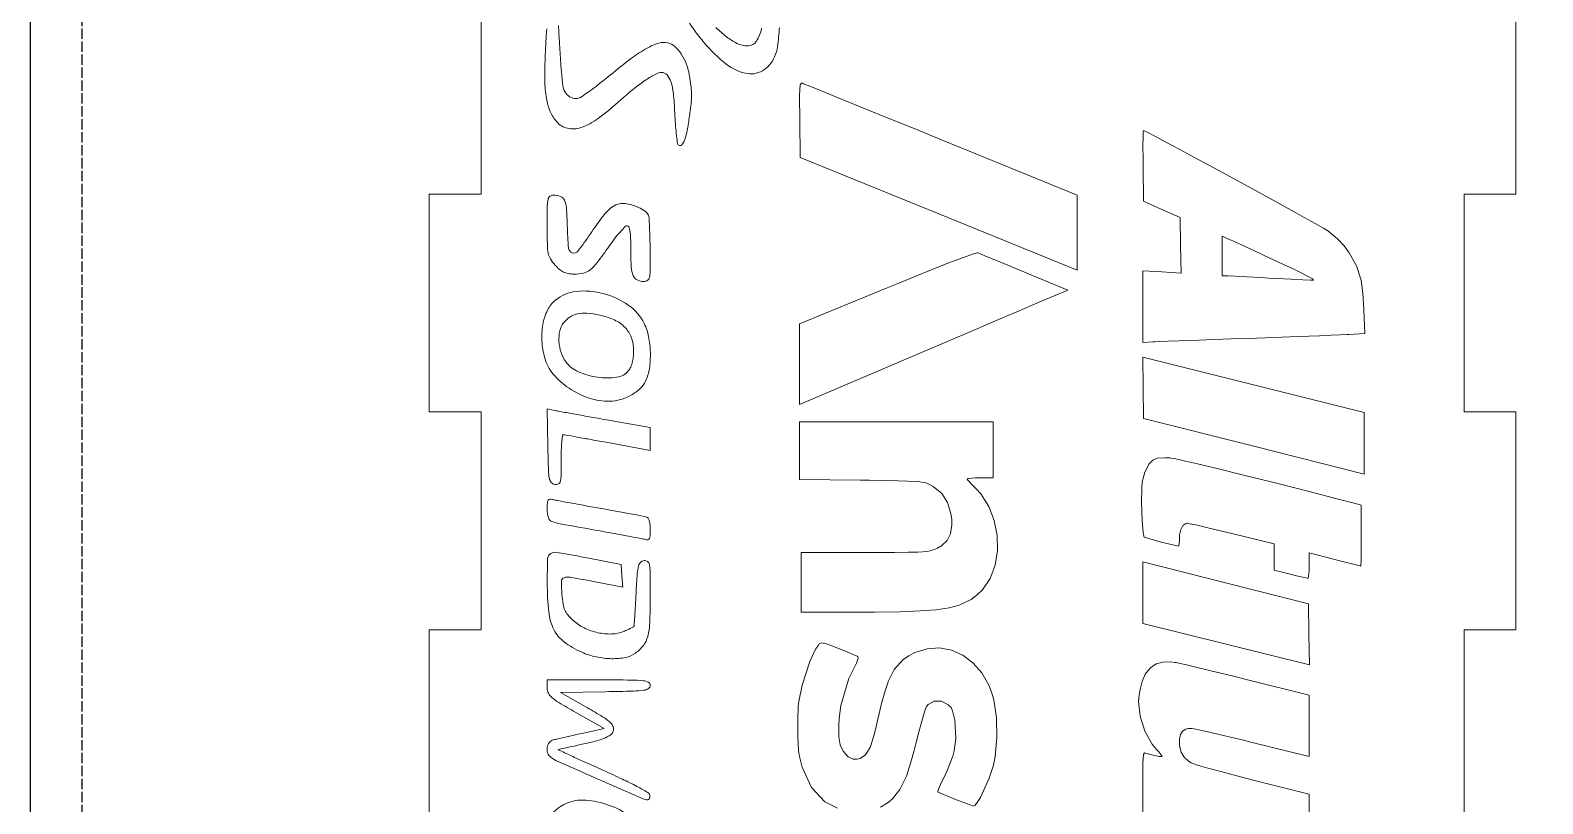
# Model space of a CAD drawing. Header units: millimetres. Extents: x 0 to 610, y 0 to 514.
# Drawn here: x 0 to 87.7, y 134.6 to 179.4 of the extents above; entities that cross this region are included whole.
import ezdxf

# ---------------------------------------------------------------- set-up
doc = ezdxf.new("R2010")
doc.units = ezdxf.units.MM
doc.header["$LTSCALE"] = 0.05
doc.linetypes.add('Dotted', pattern=[15, 12, -3])
doc.layers.get('0').update_dxf_attribs({"plot": 0})
doc.layers.add('CUT', color=1, linetype='Continuous', lineweight=0)
doc.layers.add('ETCH', color=5, linetype='Continuous', lineweight=0)

# ---------------------------------------------------------------- blocks, each defined once
blk = doc.blocks.new('left_outer')
for points in [[(-25.263, 60), (-37.895, 60), (-37.895, 63), (-50.526, 63), (-50.526, 60), (-63.158, 60), (-63.158, 63), (-75.789, 63)], [(-75.789, 3), (-63.158, 3), (-63.158, 0), (-50.526, 0), (-50.526, 3), (-37.895, 3), (-37.895, 0), (-25.263, 0)]]:
    blk.add_lwpolyline(points)
blk = doc.blocks.new('ImageToStl.com_altium')
for p, q in [((100.976898, 147.284689), (109.521621, 148.509109)), ((109.521621, 148.509109), (116.329339, 148.984718)), ((116.329339, 148.984718), (120.144332, 149.144607)), ((120.144332, 149.144607), (135.788663, 149.688962)), ((135.788663, 149.688962), (136.408536, 139.300492)), ((169.365773, 76.891703), (187.488865, 149.412022)), ((187.488865, 149.412022), (207.653295, 149.412022)), ((207.653295, 149.412022), (227.817726, 149.412022)), ((227.817726, 149.412022), (209.644111, 77.162022)), ((78.516399, 136.143561), (83.027676, 139.478141)), ((83.027676, 139.478141), (91.606736, 144.358243)), ((91.606736, 144.358243), (100.976898, 147.284689)), ((136.408536, 139.300492), (136.481897, 137.954309)), ((244.134235, 132.234629), (247.100618, 143.662022)), ((247.100618, 143.662022), (248.077088, 147.412022)), ((248.077088, 147.412022), (268.038544, 147.412022)), ((268.038544, 147.412022), (272.04838, 147.405147)), ((272.04838, 147.405147), (279.179142, 147.354295)), ((279.179142, 147.354295), (284.578872, 147.263181)), ((286.088444, 139.432735), (284.543146, 133.429354)), ((284.578872, 147.263181), (287.592584, 147.142859)), ((287.258612, 144.031368), (286.088444, 139.432735)), ((287.911709, 146.66744), (287.258612, 144.031368)), ((287.592584, 147.142859), (288, 147.075198)), ((288, 147.075198), (287.911709, 146.66744)), ((69.394659, 126.715544), (73.781153, 131.767181)), ((73.781153, 131.767181), (78.516399, 136.143561)), ((136.481897, 137.954309), (136.681255, 133.714056)), ((136.681255, 133.714056), (136.941945, 127.635157)), ((238.440838, 110.097202), (244.134235, 132.234629)), ((283.67418, 130.075198), (279.34836, 113.412022)), ((284.543146, 133.429354), (283.67418, 130.075198)), ((63.903258, 117.309684), (66.967765, 122.694296)), ((66.967765, 122.694296), (68.904938, 125.970795)), ((68.904938, 125.970795), (69.394659, 126.715544)), ((136.941945, 127.635157), (137.253348, 119.987858)), ((137.253348, 119.987858), (137.792312, 106.167321)), ((55.110513, 101.534009), (59.890984, 110.146432)), ((59.890984, 110.146432), (63.903258, 117.309684)), ((97.754378, 111.44066), (95.906108, 107.741901)), ((99.131504, 114.005073), (97.754378, 111.44066)), ((100.088236, 115.529649), (99.131504, 114.005073)), ((100.846121, 116.073559), (100.088236, 115.529649)), ((100.322121, 101.464512), (100.719481, 109.173985)), ((100.719481, 109.173985), (100.942685, 114.198692)), ((100.973917, 115.412022), (100.846121, 116.073559)), ((100.942685, 114.198692), (100.973917, 115.412022)), ((233.16955, 89.335109), (238.440838, 110.097202)), ((279.34836, 113.412022), (287.67418, 113.412022)), ((287.67418, 113.412022), (291.104652, 113.33887)), ((291.104652, 113.33887), (294.696635, 112.982165)), ((295.55038, 110.012143), (294.395204, 105.028023)), ((294.696635, 112.982165), (295.849291, 112.605228)), ((295.946456, 111.960902), (295.55038, 110.012143)), ((295.849291, 112.605228), (296, 112.381581)), ((296, 112.381581), (295.946456, 111.960902)), ((298.971122, 58.662022), (312.705575, 112.912022)), ((312.705575, 112.912022), (332.730995, 113.18234)), ((332.730995, 113.18234), (352.756416, 113.452657)), ((352.756416, 113.452657), (339.135601, 58.93234)), ((362.200101, 72.162022), (372.475597, 113.412022)), ((372.475597, 113.412022), (392.610198, 113.412022)), ((392.610198, 113.412022), (412.744798, 113.412022)), ((412.744798, 113.412022), (403.198245, 75.162022)), ((428.031414, 76.662022), (437.307833, 113.412022)), ((437.307833, 113.412022), (457.153916, 113.412022)), ((49.741413, 91.801887), (55.110513, 101.534009)), ((93.535939, 102.814287), (90.593119, 96.563307)), ((95.906108, 107.741901), (93.535939, 102.814287)), ((99.798806, 92.00543), (100.322121, 101.464512)), ((137.792312, 106.167321), (138.589319, 84.772832)), ((293.376578, 100.881581), (290.753156, 90.412022)), ((294.395204, 105.028023), (293.376578, 100.881581)), ((40.976887, 75.824982), (49.741413, 91.801887)), ((88.891105, 92.912022), (86.414657, 87.582017)), ((90.593119, 96.563307), (88.891105, 92.912022)), ((99.504978, 86.912022), (99.798806, 92.00543)), ((228.443914, 70.450978), (233.16955, 89.335109)), ((273.380662, 90.412022), (266.661926, 62.662022)), ((282.066909, 90.412022), (273.380662, 90.412022)), ((290.753156, 90.412022), (282.066909, 90.412022)), ((86.414657, 87.582017), (81.741742, 77.5015)), ((98.685339, 72.488072), (99.210852, 81.833921)), ((99.210852, 81.833921), (99.504978, 86.912022)), ((138.589319, 84.772832), (138.997524, 73.412022)), ((28.906621, 53.67855), (40.976887, 75.824982)), ((81.741742, 77.5015), (77.836855, 69.04813)), ((98.284042, 64.98148), (98.685339, 72.488072)), ((138.997524, 73.412022), (139.400898, 62.125474)), ((151.242681, 4.371384), (169.365773, 76.891703)), ((209.644111, 77.162022), (191.470495, 4.912022)), ((224.387471, 53.947438), (228.443914, 70.450978)), ((360.117958, 63.763511), (362.200101, 72.162022)), ((402.011493, 70.38729), (399.901614, 61.773822)), ((403.198245, 75.162022), (402.011493, 70.38729)), ((426.128834, 69.202383), (428.031414, 76.662022)), ((74.455712, 61.662022), (72.110058, 56.412022)), ((74.75738, 62.331715), (74.455712, 61.662022)), ((75.697145, 64.392756), (74.75738, 62.331715)), ((77.836855, 69.04813), (75.697145, 64.392756)), ((98.021483, 59.162022), (98.055638, 60.224693)), ((98.055638, 60.224693), (98.284042, 64.98148)), ((139.400898, 62.125474), (139.980549, 46.19582)), ((266.661926, 62.662022), (265.312853, 57.06212)), ((356.314033, 48.197544), (360.117958, 63.763511)), ((399.901614, 61.773822), (398.13775, 54.383038)), ((422.525502, 55.502223), (426.128834, 69.202383)), ((20.351358, 37.877241), (28.906621, 53.67855)), ((72.110058, 56.412022), (85.055029, 56.412022)), ((85.055029, 56.412022), (98, 56.412022)), ((98, 56.412022), (98.021483, 59.162022)), ((221.123764, 40.327115), (224.387471, 53.947438)), ((265.312853, 57.06212), (262.917031, 46.960362)), ((285.23667, 4.412022), (298.971122, 58.662022)), ((339.135601, 58.93234), (325.514785, 4.412022)), ((398.13775, 54.383038), (396.713318, 48.184567)), ((420.18039, 46.948533), (422.525502, 55.502223)), ((139.980549, 46.19582), (140.335973, 36.615174)), ((219.270534, 32.306347), (221.123764, 40.327115)), ((262.917031, 46.960362), (261.107244, 39.115635)), ((353.956608, 38.35525), (356.314033, 48.197544)), ((395.621736, 43.148036), (394.85642, 39.243072)), ((396.713318, 48.184567), (395.621736, 43.148036)), ((417.824704, 38.905782), (418.873255, 42.377567)), ((418.873255, 42.377567), (420.18039, 46.948533)), ((15.221415, 28.345799), (20.351358, 37.877241)), ((140.335973, 36.615174), (140.655334, 28.163703)), ((218.347122, 28.121959), (219.270534, 32.306347)), ((260.003558, 33.933323), (259.971595, 33.662022)), ((259.971595, 33.662022), (260.173534, 32.547114)), ((260.266549, 35.285691), (260.003558, 33.933323)), ((260.173534, 32.547114), (261.553633, 30.639683)), ((261.107244, 39.115635), (260.266549, 35.285691)), ((261.553633, 30.639683), (264.064144, 29.256431)), ((351.767727, 28.905482), (352.706763, 33.025715)), ((352.706763, 33.025715), (353.956608, 38.35525)), ((394.410788, 36.439303), (394.278257, 34.706356)), ((394.278257, 34.706356), (394.327347, 34.231949)), ((394.327347, 34.231949), (394.799133, 32.716191)), ((394.85642, 39.243072), (394.410788, 36.439303)), ((394.799133, 32.716191), (396.158781, 30.453329)), ((396.158781, 30.453329), (398.264114, 29.091877)), ((409.741752, 29.495845), (413.112516, 31.417945)), ((413.112516, 31.417945), (415.770967, 34.310375)), ((415.770967, 34.310375), (416.837161, 36.122793)), ((416.837161, 36.122793), (417.080652, 36.699452)), ((417.080652, 36.699452), (417.824704, 38.905782)), ((7.146142, 13.172165), (10.75982, 20.00095)), ((10.75982, 20.00095), (15.221415, 28.345799)), ((59.876027, 28.912022), (54.561527, 16.912022)), ((78.074754, 29.185109), (59.876027, 28.912022)), ((96.273481, 29.458197), (78.074754, 29.185109)), ((95.560036, 16.935109), (96.273481, 29.458197)), ((140.655334, 28.163703), (140.928982, 21.09673)), ((140.928982, 21.09673), (141.147271, 15.669575)), ((217.111871, 19.12272), (217.243456, 22.188881)), ((217.243456, 22.188881), (217.318769, 22.826609)), ((217.318769, 22.826609), (217.691386, 24.941103)), ((217.691386, 24.941103), (218.347122, 28.121959)), ((264.064144, 29.256431), (267.499612, 28.510562)), ((267.499612, 28.510562), (269.5, 28.412022)), ((269.5, 28.412022), (271.635547, 28.370167)), ((271.635547, 28.370167), (274.566016, 28.087541)), ((275, 27.881581), (272.271422, 16.513334)), ((274.566016, 28.087541), (275, 27.881581)), ((350.693597, 22.529666), (351.042055, 25.412022)), ((350.822663, 17.467158), (350.693597, 22.529666)), ((351.042055, 25.412022), (351.185267, 26.186299)), ((351.185267, 26.186299), (351.767727, 28.905482)), ((398.264114, 29.091877), (401.344231, 28.483683)), ((401.344231, 28.483683), (403.321429, 28.41576)), ((403.321429, 28.41576), (405.645606, 28.536622)), ((405.645606, 28.536622), (409.741752, 29.495845)), ((4.559949, 8.188915), (7.146142, 13.172165)), ((54.561527, 16.912022), (49.247028, 4.912022)), ((94.84659, 4.412022), (95.560036, 16.935109)), ((141.147271, 15.669575), (141.300552, 12.137562)), ((141.300552, 12.137562), (141.349799, 11.162022)), ((141.349799, 11.162022), (141.73296, 4.412022)), ((217.501574, 14.143717), (217.111871, 19.12272)), ((218.010707, 12.386174), (217.501574, 14.143717)), ((218.717849, 11.118122), (218.010707, 12.386174)), ((221.098889, 8.725754), (218.717849, 11.118122)), ((272.271422, 16.513334), (269.004801, 5.419791)), ((352.094902, 13.200538), (350.822663, 17.467158)), ((354.560547, 9.561341), (352.094902, 13.200538)), ((404.624878, 10.565517), (396.027373, 5.806985)), ((407.984583, 13.396605), (404.624878, 10.565517)), ((409.646472, 14.982366), (407.984583, 13.396605)), ((412.131762, 16.953608), (409.646472, 14.982366)), ((410.373092, 6.162022), (411.537711, 10.397854)), ((411.537711, 10.397854), (412.580919, 15.069853)), ((412.649058, 17.096297), (412.131762, 16.953608)), ((412.580919, 15.069853), (412.743756, 16.758339)), ((412.743756, 16.758339), (412.649058, 17.096297)), ((3, 4.895134), (3.18081, 5.38067)), ((3.471955, 4.796161), (3, 4.895134)), ((3.18081, 5.38067), (4.559949, 8.188915)), ((6.963063, 4.65094), (3.471955, 4.796161)), ((13.218154, 4.582895), (6.963063, 4.65094)), ((21.478488, 4.600282), (13.218154, 4.582895)), ((26.123514, 4.643592), (21.478488, 4.600282)), ((49.247028, 4.912022), (26.123514, 4.643592)), ((118.289775, 4.412022), (94.84659, 4.412022)), ((141.73296, 4.412022), (118.289775, 4.412022)), ((171.356588, 4.641703), (151.242681, 4.371384)), ((191.470495, 4.912022), (171.356588, 4.641703)), ((226.654326, 5.756196), (221.098889, 8.725754)), ((231.343746, 4.391106), (226.654326, 5.756196)), ((232.86201, 4.149143), (231.343746, 4.391106)), ((237.225638, 3.814839), (232.86201, 4.149143)), ((245.9432, 3.656147), (237.225638, 3.814839)), ((258.413478, 3.996764), (245.9432, 3.656147)), ((265.728195, 4.593366), (258.413478, 3.996764)), ((268.48857, 5.122257), (265.728195, 4.593366)), ((269.004801, 5.419791), (268.48857, 5.122257)), ((305.375728, 4.412022), (285.23667, 4.412022)), ((325.514785, 4.412022), (305.375728, 4.412022)), ((356.256594, 7.924382), (354.560547, 9.561341)), ((358.803635, 5.969243), (356.256594, 7.924382)), ((363.467806, 4.020949), (358.803635, 5.969243)), ((368.770899, 2.787209), (363.467806, 4.020949)), ((372.5, 2.037866), (368.770899, 2.787209)), ((376.673148, 1.61807), (372.5, 2.037866)), ((386.200304, 2.661306), (376.673148, 1.61807)), ((396.027373, 5.806985), (386.200304, 2.661306)), ((410.31349, 5.620182), (410.373092, 6.162022)), ((411.437571, 4.894058), (410.31349, 5.620182)), ((414.076732, 4.598838), (411.437571, 4.894058)), ((417.02871, 4.49054), (414.076732, 4.598838)), ((421.144563, 4.434242), (417.02871, 4.49054)), ((426.604159, 4.413819), (421.144563, 4.434242)), ((429.894068, 4.412022), (426.604159, 4.413819)), ((449.922912, 4.412022), (429.894068, 4.412022))]:
    blk.add_line(p, q)
blk = doc.blocks.new('ImageToStl.com_ansys')
for p, q in [((34.741248, 114.285341), (64.398758, 187.035341)), ((64.398758, 187.035341), (84.545003, 187.035341)), ((104.691247, 187.035341), (74.452561, 112.785341)), ((84.545003, 187.035341), (104.691247, 187.035341)), ((105.73257, 158.758247), (115.381884, 181.981153)), ((115.381884, 181.981153), (118.611249, 174.258247)), ((118.611249, 174.258247), (119.082697, 173.138205)), ((119.082697, 173.138205), (120.808905, 169.067111)), ((120.808905, 169.067111), (123.474621, 162.800676)), ((123.474621, 162.800676), (126.953956, 154.634099)), ((103.781044, 154.057683), (105.73257, 158.758247)), ((126.953956, 154.634099), (131.121022, 144.862582)), ((100.236538, 145.498707), (103.781044, 154.057683)), ((95.764055, 134.616537), (97.451605, 138.745262)), ((97.451605, 138.745262), (100.236538, 145.498707)), ((131.121022, 144.862582), (135.84993, 133.781326)), ((186, 90.035341), (186, 142.035341)), ((186, 142.035341), (201, 142.035341)), ((201, 142.035341), (216, 142.035341)), ((216, 142.035341), (216, 135.035341)), ((224.633879, 135.295832), (231.312089, 139.619937)), ((231.312089, 139.619937), (238.841953, 142.558429)), ((238.841953, 142.558429), (246.845766, 144.104466)), ((246.845766, 144.104466), (254.945822, 144.251206)), ((254.945822, 144.251206), (262.764415, 142.991806)), ((262.764415, 142.991806), (269.92384, 140.319424)), ((269.92384, 140.319424), (276.046389, 136.227218)), ((320.593009, 135.853726), (327.239053, 139.659181)), ((327.239053, 139.659181), (331, 141.150246)), ((331, 141.150246), (335.03537, 142.279446)), ((335.03537, 142.279446), (344.669382, 143.685849)), ((344.669382, 143.685849), (355.262971, 143.930302)), ((355.262971, 143.930302), (365.466394, 142.981659)), ((365.466394, 142.981659), (370, 142.050194)), ((370, 142.050194), (377.118787, 139.741027)), ((377.118787, 139.741027), (387.339867, 135.123013)), ((95.437365, 133.792442), (95.764055, 134.616537)), ((95.445903, 133.389725), (95.437365, 133.792442)), ((95.964484, 131.428909), (95.445903, 133.389725)), ((97.13252, 127.977699), (95.964484, 131.428909)), ((135.84993, 133.781326), (143.721363, 115.349437)), ((216, 135.035341), (216.052979, 132.317373)), ((216.052979, 132.317373), (216.410718, 128.587685)), ((217.278462, 128.396809), (219.974899, 130.837608)), ((219.974899, 130.837608), (221.732178, 132.616314)), ((221.732178, 132.616314), (224.633879, 135.295832)), ((276.046389, 136.227218), (278.600802, 133.646542)), ((278.600802, 133.646542), (281.260909, 130.088892)), ((281.260909, 130.088892), (284.262991, 123.737031)), ((311.101049, 125.619786), (315.185414, 131.110092)), ((315.185414, 131.110092), (320.593009, 135.853726)), ((387.339867, 135.123013), (390.717488, 133.025639)), ((392, 131.519232), (388.493809, 121.730224)), ((390.717488, 133.025639), (391.848797, 131.934877)), ((98.926946, 123.096227), (97.13252, 127.977699)), ((101.324698, 116.844627), (98.926946, 123.096227)), ((216.410718, 128.587685), (216.671417, 128.035341)), ((216.671417, 128.035341), (217.278462, 128.396809)), ((284.262991, 123.737031), (285.687299, 118.279776)), ((308.424694, 119.574312), (311.101049, 125.619786)), ((355.800038, 121.861587), (345.901972, 121.446787)), ((362.321165, 121.072467), (355.800038, 121.861587)), ((388.493809, 121.730224), (384.471623, 112.188373)), ((28.770271, 99.635253), (34.741248, 114.285341)), ((104.302713, 109.283032), (101.324698, 116.844627)), ((143.721363, 115.349437), (149.304113, 102.285341)), ((224.434338, 114.357122), (220.696315, 109.833137)), ((229.216081, 117.507604), (224.434338, 114.357122)), ((235.091438, 119.317455), (229.216081, 117.507604)), ((238.454813, 119.729917), (235.091438, 119.317455)), ((241.271291, 119.813764), (238.454813, 119.729917)), ((245.982414, 119.162579), (241.271291, 119.813764)), ((249.659732, 117.321787), (245.982414, 119.162579)), ((252.537611, 114.174069), (249.659732, 117.321787)), ((253.75, 112.073452), (252.537611, 114.174069)), ((285.687299, 118.279776), (286.715251, 111.407769)), ((307.241129, 113.165176), (308.424694, 119.574312)), ((335.838022, 114.231233), (335.784716, 110.396849)), ((337.663734, 117.867447), (335.838022, 114.231233)), ((339.237798, 119.363562), (337.663734, 117.867447)), ((340.865594, 120.226007), (339.237798, 119.363562)), ((345.901972, 121.446787), (340.865594, 120.226007)), ((365.193721, 120.290634), (362.321165, 121.072467)), ((372.542649, 117.512462), (365.193721, 120.290634)), ((376.113876, 115.858304), (372.542649, 117.512462)), ((379.25625, 114.325995), (376.113876, 115.858304)), ((382.910738, 112.683171), (379.25625, 114.325995)), ((74.452561, 112.785341), (44.213876, 38.535341)), ((107.837927, 100.471576), (104.302713, 109.283032)), ((218.737776, 105.77014), (218.054409, 101.545028)), ((219.203106, 107.045807), (218.737776, 105.77014)), ((220.696315, 109.833137), (219.203106, 107.045807)), ((254.479134, 110.531084), (253.75, 112.073452)), ((255.429956, 106.744311), (254.479134, 110.531084)), ((255.79635, 101.61437), (255.429956, 106.744311)), ((286.715251, 111.407769), (287.402828, 102.746777)), ((307.635136, 106.583884), (307.241129, 113.165176)), ((309.691493, 100.021942), (307.635136, 106.583884)), ((335.784716, 110.396849), (337.514834, 107.156863)), ((337.514834, 107.156863), (339.05212, 106.007448)), ((339.05212, 106.007448), (339.841253, 105.687456)), ((339.841253, 105.687456), (343.254291, 104.617872)), ((384.241084, 112.20066), (382.910738, 112.683171)), ((384.471623, 112.188373), (384.241084, 112.20066)), ((20.555151, 79.46745), (28.770271, 99.635253)), ((111.907276, 90.470391), (107.837927, 100.471576)), ((149.304113, 102.285341), (176.767611, 38.035341)), ((218.054409, 101.545028), (217.710052, 96.031337)), ((255.921835, 96.306104), (255.79635, 101.61437)), ((287.402828, 102.746777), (287.806011, 91.922566)), ((311.369547, 96.808073), (309.691493, 100.021942)), ((343.254291, 104.617872), (351.750472, 102.278744)), ((351.750472, 102.278744), (358.724329, 100.493349)), ((358.724329, 100.493349), (362.235449, 99.599842)), ((362.235449, 99.599842), (368.442406, 97.891559)), ((368.442406, 97.891559), (375.941211, 95.418788)), ((114.135044, 85.042442), (111.907276, 90.470391)), ((186, 38.035341), (186, 90.035341)), ((217.537601, 90.819754), (217.396561, 84.118708)), ((217.710052, 96.031337), (217.537601, 90.819754)), ((255.981127, 88.990727), (255.921835, 96.306104)), ((287.806011, 91.922566), (287.980778, 78.560901)), ((313.434039, 93.774784), (311.369547, 96.808073)), ((318.83972, 88.914757), (313.434039, 93.774784)), ((375.941211, 95.418788), (383.192316, 91.98904)), ((383.192316, 91.98904), (388.189804, 87.988464)), ((133.478617, 38.035341), (114.135044, 85.042442)), ((217.396561, 84.118708), (217.274687, 75.704631)), ((255.998932, 79.242696), (255.981127, 88.990727)), ((324.889375, 85.923729), (318.83972, 88.914757)), ((330.290896, 84.049828), (324.889375, 85.923729)), ((337.047384, 82.152988), (330.290896, 84.049828)), ((345.381895, 80.131179), (337.047384, 82.152988)), ((388.189804, 87.988464), (390.145542, 85.631223)), ((390.145542, 85.631223), (392.572148, 81.603502)), ((15.753958, 67.672879), (20.555151, 79.46745)), ((217.274687, 75.704631), (217.217111, 70.785341)), ((256, 73.323452), (255.998932, 79.242696)), ((256, 39.035341), (256, 73.323452)), ((287.980778, 78.560901), (288, 70.811576)), ((350.210614, 79.041527), (345.381895, 80.131179)), ((354.370311, 78.041073), (350.210614, 79.041527)), ((360.651854, 75.962698), (354.370311, 78.041073)), ((364.549719, 73.576936), (360.651854, 75.962698)), ((366.46405, 70.63887), (364.549719, 73.576936)), ((11.638267, 57.555406), (15.753958, 67.672879)), ((217.217111, 70.785341), (216.854682, 38.035341)), ((288, 70.811576), (288, 39.035341)), ((308.946516, 62.823477), (310.858721, 67.292054)), ((310.858721, 67.292054), (311.711171, 69.022159)), ((311.711171, 69.022159), (311.955428, 69.385819)), ((311.955428, 69.385819), (312.626935, 69.518565)), ((312.626935, 69.518565), (315.394922, 68.638241)), ((315.394922, 68.638241), (317.150478, 67.733597)), ((317.150478, 67.733597), (323.631994, 64.5384)), ((365.569896, 64.162282), (366.832997, 66.969862)), ((366.802435, 68.886187), (366.46405, 70.63887)), ((366.832997, 66.969862), (366.802435, 68.886187)), ((8.332416, 49.420685), (11.638267, 57.555406)), ((306.310557, 56.076059), (307.464268, 59.088234)), ((307.464268, 59.088234), (308.946516, 62.823477)), ((323.631994, 64.5384), (338.027703, 60.198757)), ((338.027703, 60.198757), (345.137929, 59.296669)), ((345.137929, 59.296669), (348.875457, 59.119627)), ((348.875457, 59.119627), (354.802362, 59.21634)), ((354.802362, 59.21634), (359.155674, 60.002741)), ((359.155674, 60.002741), (362.524121, 61.585179)), ((362.524121, 61.585179), (364.022999, 62.708147)), ((364.022999, 62.708147), (365.569896, 64.162282)), ((393.228993, 58.535192), (389.721327, 51.777063)), ((5.960741, 43.574369), (8.332416, 49.420685)), ((304.53289, 49.869109), (304.891385, 52.027595)), ((305.086684, 48.70716), (304.53289, 49.869109)), ((304.891385, 52.027595), (306.310557, 56.076059)), ((305.659318, 48.220688), (305.086684, 48.70716)), ((389.721327, 51.777063), (382.094513, 44.580204)), ((4.647578, 40.322111), (5.960741, 43.574369)), ((307.943842, 46.72751), (305.659318, 48.220688)), ((314.494329, 43.655085), (307.943842, 46.72751)), ((327.207211, 39.547751), (314.494329, 43.655085)), ((382.094513, 44.580204), (371.238113, 39.590228)), ((4.311281, 39.211767), (4.426794, 39.764269)), ((5.338025, 38.491497), (4.311281, 39.211767)), ((4.426794, 39.764269), (4.647578, 40.322111)), ((7.946912, 38.231336), (5.338025, 38.491497)), ((10.913364, 38.164294), (7.946912, 38.231336)), ((15.080322, 38.165601), (10.913364, 38.164294)), ((20.635285, 38.220881), (15.080322, 38.165601)), ((23.991863, 38.264269), (20.635285, 38.220881)), ((44.213876, 38.535341), (23.991863, 38.264269)), ((155.123114, 38.035341), (133.478617, 38.035341)), ((176.767611, 38.035341), (155.123114, 38.035341)), ((201.427341, 38.035341), (186, 38.035341)), ((216.854682, 38.035341), (201.427341, 38.035341)), ((272, 39.035341), (256, 39.035341)), ((288, 39.035341), (272, 39.035341)), ((336, 37.700988), (327.207211, 39.547751)), ((338.510322, 37.44369), (336, 37.700988)), ((346.069157, 37.193418), (338.510322, 37.44369)), ((354.851501, 37.275406), (346.069157, 37.193418)), ((362.264461, 37.665447), (354.851501, 37.275406)), ((364.647144, 37.968424), (362.264461, 37.665447)), ((371.238113, 39.590228), (364.647144, 37.968424))]:
    blk.add_line(p, q)
blk = doc.blocks.new('ImageToStl.com_solidworks')
for points in [[(56.12731, 88.884592, -0.114729), (60.798647, 87.054939, -0.235003), (62.424221, 84.130965, -0.131505), (61.532825, 80.063477, -0.044648), (59.182021, 76.367373, -0.028478), (55.848902, 72.51035, -0.022847)], [(54.306958, 63.051083, 0.024417), (59.726923, 67.015018, 0.045714), (68.30462, 75.360073, 0.116293), (72.260854, 83.029639, 0.195089), (71.384718, 89.217782, 0.163697), (66.369735, 93.618875, 0.064697), (62.614394, 94.644324, 0.014549), (56.012613, 95.36181, 0.0156)], [(56.355649, 11.813753, 0.005127), (65.5, 11.323835, 0.012717), (74.984872, 11.154629, 0.039926), (81.327179, 11.7104, 0.0596), (85.937823, 13.067594, 0.076406), (89.685872, 15.406222, 0.16061), (92.030819, 19.301109, 0.139458), (91.774077, 24.077745, 0.077463), (88.522272, 30.241734, 0.022953), (81.748537, 38.516906, -0.013589), (77.758462, 43.20936, -0.022099), (74.663456, 47.42485, -0.023559), (72.546794, 50.939935, -0.12436), (72, 53.104363, -0.215571), (72.861832, 55.010418, -0.102618), (75.25211, 56.369457, -0.05264), (79.536914, 57.270573, -0.014096), (86.490189, 57.785432, 0.006398), (90.427062, 58.016066, 0.008682), (93.973777, 58.331402, 0.006177), (96.920371, 58.681901, 0.090821), (97.909903, 59.000941, 0.438935), (98.157673, 59.969139, 0.151411), (96.905513, 61.010108, 0.046914), (93.496664, 62.061829, 0.015481), (88.329062, 62.973063, 0.007269), (83.279291, 63.628349, 0.0287), (80.151694, 63.807202, 0.031555), (77.169528, 63.618025, 0.010111), (72.776016, 62.969001, 0.048576), (68.749495, 61.880766, 0.057562), (65.248256, 60.075595, 0.065686), (62.663704, 57.798616, 0.118422), (61.363031, 55.310296, 0.137629), (61.453217, 52.047643, 0.052073), (63.267391, 47.818475, 0.03422), (66.873945, 42.285879, 0.011381), (72.8772, 34.69077, -0.020616), (80.638917, 24.489246, -0.299912), (80.752958, 20.174423, -0.231201), (76.654482, 17.604599, -0.013453), (61.509257, 16.409802, 0.00489), (55.145823, 16.017311, 0.017789)]]:
    blk.add_lwpolyline(points, format="xyb")
for points in [[(123.22896, 48.330706, 0.147681), (121.820977, 47.201939, 0.041634), (120.410922, 44.731, 0.041908), (119.350502, 41.84012, 0.067052), (119, 39.238221, 0.101945), (119.5268, 36.681325, 0.085563), (121.03949, 34.357726, 0.046362), (124.054648, 31.657551, 0.009569), (129.869257, 27.519196, -0.014071), (136.109547, 22.9927, -0.321748), (136.712123, 20.99194, -0.298059), (135.000773, 19.659897, -0.012838), (127.022631, 19.209617, 0.010486), (120.629093, 18.878935, 0.087897), (117.836302, 18.171797, 0.196164), (116.498083, 16.763971, 0.091716), (116.015313, 14.25, 0.159091), (116.420051, 12.980944, 0.188229), (117.470815, 12.300861, 0.047616), (119.870929, 12.042678, 0.003), (126.984223, 12, 0.004717), (133.926107, 12.065496, 0.044319), (136.890698, 12.385271, 0.088338), (138.913339, 13.175015, 0.045217), (141.107283, 14.80455, 0.032337), (142.681111, 16.405252, 0.067852), (143.630866, 17.865103, 0.069153), (144.144728, 19.507625, 0.03474), (144.35274, 21.675338, 0.062703), (144.025043, 24.973665, 0.112739), (142.851029, 27.411524, 0.06266), (140.241008, 29.954102, 0.009409), (134.313307, 34.26098, -0.011286), (131.511262, 36.312966, -0.016497), (129.148284, 38.253902, -0.011937), (127.31355, 39.944432, -0.203337), (127, 40.683566, -0.310346), (127.438224, 41.32159, -0.054709), (128.921181, 41.712601, -0.030111), (131.482942, 41.93937, -0.007022), (135.8, 42, 0.014048), (141.868347, 42.170536, 0.085491), (144.917275, 42.874001, 0.180522), (146.440645, 44.306087, 0.115276), (147, 46.7, 0.153942), (146.58861, 48.004518, 0.193591), (145.535755, 48.690368, 0.047713), (143.123067, 48.931389, 0.002808), (135.75, 48.921053, 0.004149), (131.347631, 48.853624, 0.005875), (127.43132, 48.715073, 0.003498), (124.143726, 48.537011, 0.080529)], [(162.121329, 46.831047, 0.126934), (155.494603, 41.110429, 0.087094), (151.312394, 32.048408, 0.089986), (150.546526, 22.39195, 0.150922), (153.688975, 14.957786, 0.104206), (157.32654, 12.113444, 0.068509), (162.390922, 10.439867, 0.061184), (168.31894, 10.082908, 0.052228), (174.4967, 11.120698, 0.108732), (180.287472, 14.190173, 0.070249), (185.348247, 19.885069, 0.067362), (188.824454, 27.049825, 0.081268), (189.978038, 34.431501, 0.068843), (189.414978, 38.297519, 0.057626), (187.809903, 42.123498, 0.059931), (185.467291, 45.322572, 0.094265), (182.725727, 47.325861, 0.075167), (178.245541, 48.677527, 0.041768), (172.53723, 49.017437, 0.041519), (166.776759, 48.398697, 0.067511)], [(196.651973, 33.25, -0.000302), (195.539119, 27.01502, -0.000393), (194.512667, 21.309974, -0.000291), (193.645681, 16.528792, -0.003633), (193.303027, 14.720123), (192.755423, 11.940246), (206.127712, 12.220123, 0.002558), (214.73582, 12.444349, 0.037907), (217.735413, 12.766339, 0.14033), (219.141536, 13.465718, 0.174059), (219.819551, 14.75, 0.134901), (219.657472, 16.018293, 0.235151), (218.873817, 16.696788, 0.059351), (216.928295, 16.957331, 0.003641), (211.069551, 17, -0.007755), (207.592698, 17.053932, -0.012894), (204.666986, 17.220312, -0.006505), (202.275506, 17.449644, -0.386403), (202.009552, 17.75, -0.040396), (202.063234, 18.322566, -0.000334), (202.84724, 22.759375, -0.001193), (203.76293, 27.850659, -0.000767), (204.847843, 33.75), (207.676582, 49), (203.564948, 49), (199.453315, 49)], [(231.539937, 47.75, 0.030017), (231.306026, 46.825142, 0.000718), (230.483571, 42.460938, 0.001572), (229.54247, 37.338366, 0.001067), (228.501696, 31.5, -0.000853), (227.450856, 25.590518, -0.001149), (226.478259, 20.245313, -0.00078), (225.644788, 15.762958, -0.012408), (225.321966, 14.25, 0.057261), (225.168566, 12.984582, 0.258594), (225.512608, 12.354614, 0.129758), (226.445578, 12.05909, 0.012172), (228.87254, 12, 0.072075), (231.713843, 12.411713, 0.228644), (233.097736, 13.668655, 0.050924), (233.976295, 16.699805, 0.001248), (236.546841, 31, -0.001237), (237.568102, 36.682114, -0.00173), (238.510916, 41.754688, -0.001031), (239.328907, 46.02429, -0.022982), (239.625364, 47.25, 0.11293), (239.677305, 48.139038, 0.242229), (239.27721, 48.674332, 0.100133), (238.255692, 48.939567, 0.01361), (236.036003, 49, 0.025872), (234.368617, 48.913664, 0.041951), (232.975051, 48.649525, 0.051346), (231.964774, 48.253282, 0.199246)], [(247.180449, 46.75, 0.158815), (247.808168, 45.470441, 0.141339), (249.098862, 44.733322, 0.042707), (251.795339, 44.318281, 0.003408), (259, 43.88156, -0.000936), (263.430293, 43.634993, -0.0015), (267.210302, 43.406141, -0.000258), (270.552059, 43.192028, -0.0871), (270.801027, 43.13156, -0.174928), (270.96435, 42.976834, -0.003845), (271.454484, 41.983525, -0.008284), (272.005895, 40.794175, -0.005445), (272.602846, 39.408098, -0.09253), (273.511023, 35.173079, -0.060593), (273.039516, 30.189228, -0.058816), (271.346675, 25.292713, -0.072995), (268.643293, 21.307828, -0.031002), (266.669918, 19.40579, -0.075409), (264.955785, 18.344262, -0.062297), (262.810879, 17.728628, -0.016162), (259.238896, 17.287946, -0.024605), (254.632698, 17.09793, -0.317461), (253.309777, 18.047914, -0.12822), (253.134848, 20.28074, -0.003634), (254.907809, 29.800412), (256.709968, 39.100824), (252.613135, 38.800412), (248.516303, 38.5), (246.311999, 27, 0.004145), (244.228228, 15.619302, 0.179599), (244.66481, 13.255143, 0.25523), (246.524077, 12.158294, 0.008788), (255.25, 12.021962, 0.025328), (265.597421, 12.566711, 0.090159), (271.944281, 14.412918, 0.116232), (276.349074, 18.080539, 0.057204), (280.06068, 24.404273, 0.05174), (281.74244, 29.599179, 0.04824), (282.374438, 35.153763, 0.051879), (281.937615, 40.174877, 0.11253), (280.38654, 43.699521, 0.07094), (277.58645, 46.528178, 0.09856), (274.388099, 48.082414, 0.054461), (269.534695, 48.801261, 0.009281), (260.180449, 48.985258, 0.002144), (251.344305, 48.957147, 0.040725), (248.594589, 48.712125, 0.197043), (247.492608, 48.02219, 0.1932)], [(290, 30.5), (290, 12), (292.943702, 12, 0.112652), (294.79195, 12.421769, 0.104892), (296.329832, 13.609753, 0.042998), (298.149484, 16.168883, 0.00503), (301.648234, 22.25), (307.409065, 32.5), (309.199275, 24.5, 0.000225), (309.923117, 21.272153, 0.000258), (310.617627, 18.189063, 0.000232), (311.209262, 15.574617, 0.001483), (311.513795, 14.25, 0.169794), (312.447832, 12.77765, 0.127937), (314.215077, 11.999853, 0.122432), (316.199857, 12.16604, 0.149441), (317.705833, 13.25, 0.058183), (319.22603, 15.820913, 0.00099), (325.857736, 30.840779, 0.000593), (332.633555, 46.319528, 0.103223), (333, 48.075635, 0.16371), (332.871522, 48.457515, 0.123049), (332.523595, 48.737062, 0.094584), (331.998497, 48.867443, 0.062971), (331.378197, 48.823324, 0.2158), (330.411985, 48.130817, 0.008467), (328.241, 44.221394, 0.012198), (325.609105, 38.98307, 0.005516), (322.405146, 32, -0.001561), (319.578028, 25.707421, -0.002698), (317.182058, 20.49375, -0.000498), (315.075196, 15.985348, -0.71908), (314.94745, 16, 0.003427), (312.471218, 27.251814, 0.028623), (311.027483, 32.259225, 0.073785), (309.690058, 34.795638, 0.210731), (308, 35.769748, 0.144554), (306.425734, 35.483871, 0.099617), (304.990699, 34.35782, 0.041444), (303.215626, 31.892558, 0.005638), (300, 26.40347), (294.5, 16.767444), (294.225229, 32.883722, 0.002132), (294.010237, 42.970208, 0.028292), (293.705187, 46.675424, 0.104072), (293.091296, 48.377705, 0.25995), (291.975229, 49, 0.279597), (290.85395, 48.319813, 0.093745), (290.276692, 46.408499, 0.024869), (290.040577, 42.244113, 0.001728)], [(343.818039, 46.099558, 0.102812), (338.358544, 40.804819, 0.070531), (334.554608, 33.029226, 0.072477), (333.139244, 24.756709, 0.126495), (334.694621, 18.019933, 0.103417), (338.475016, 13.38933, 0.101848), (343.813535, 10.630084, 0.095944), (350.081255, 10.110286, 0.081138), (356.5, 11.890043, 0.042213), (359.89762, 13.820876, 0.054839), (362.609562, 16.155273, 0.051789), (364.859734, 19.1336, 0.032488), (366.872129, 23.012457, 0.047506), (369.204756, 30.082435, 0.082458), (369.569627, 36.238296, 0.096749), (367.954086, 41.493662, 0.090024), (364.451257, 45.908653, 0.029277), (362.270831, 47.607877, 0.07454), (360.473695, 48.486332, 0.061375), (358.29731, 48.889685, 0.015165), (354.660984, 49, 0.018469), (351.193599, 48.871878, 0.046912), (348.711998, 48.451968, 0.050867), (346.471022, 47.600716, 0.025132)], [(178.988322, 41.210539, -0.18949), (181.354407, 37.035578, -0.069886), (181.364833, 30.147177, -0.067566), (179.416459, 23.187378, -0.132793), (175.864236, 18.721407, -0.078989), (172.5128, 16.988624, -0.065086), (168.555673, 16.229495, -0.068391), (164.75244, 16.523011, -0.11413), (161.862378, 17.88666, -0.078634), (159.764739, 20.15779, -0.094311), (158.631551, 22.832835, -0.073725), (158.40771, 26.248088, -0.030749), (159.068244, 30.828727, -0.056007), (160.810536, 36.146959, -0.095033), (163.515259, 39.951787, -0.10642), (167.19242, 42.212738, -0.085013), (171.789216, 43, -0.024048), (174.102372, 42.888682, -0.036881), (176.078887, 42.5496, -0.043209), (177.712777, 41.989965, -0.066172)]]:
    blk.add_lwpolyline(points, format="xyb", close=True)

msp = doc.modelspace()

# ---------------------------------------------------------------- linework, layer by layer
msp.add_lwpolyline([(0, 0), (610, 0), (610, 457), (0, 457)], close=True)
at = {"linetype": 'Dotted'}
msp.add_lwpolyline([(3, 3), (607, 3), (607, 454), (3, 454)], close=True, dxfattribs=at)

# ---------------------------------------------------------------- block references
at = {"layer": 'CUT', "rotation": 270}
msp.add_blockref('left_outer', (23.139, 106.747), dxfattribs=at)
at = {"layer": 'ETCH', "rotation": 270}
for name, p, xscale, yscale, zscale in [('ImageToStl.com_solidworks', (28.035, 188.59), 0.161567830987308, 0.161567830987308, 0.161567830987308), ('ImageToStl.com_ansys', (40.481, 176.812), 0.1081357165305498, 0.1081357165305498, 0.1081357165305498), ('ImageToStl.com_altium', (64.113, 173.856), 0.0886015060183388, 0.0886015060183388, 0.0886015060183388)]:
    msp.add_blockref(name, p, dxfattribs=dict(at, xscale=xscale, yscale=yscale, zscale=zscale))

doc.saveas('drawing.dxf')
